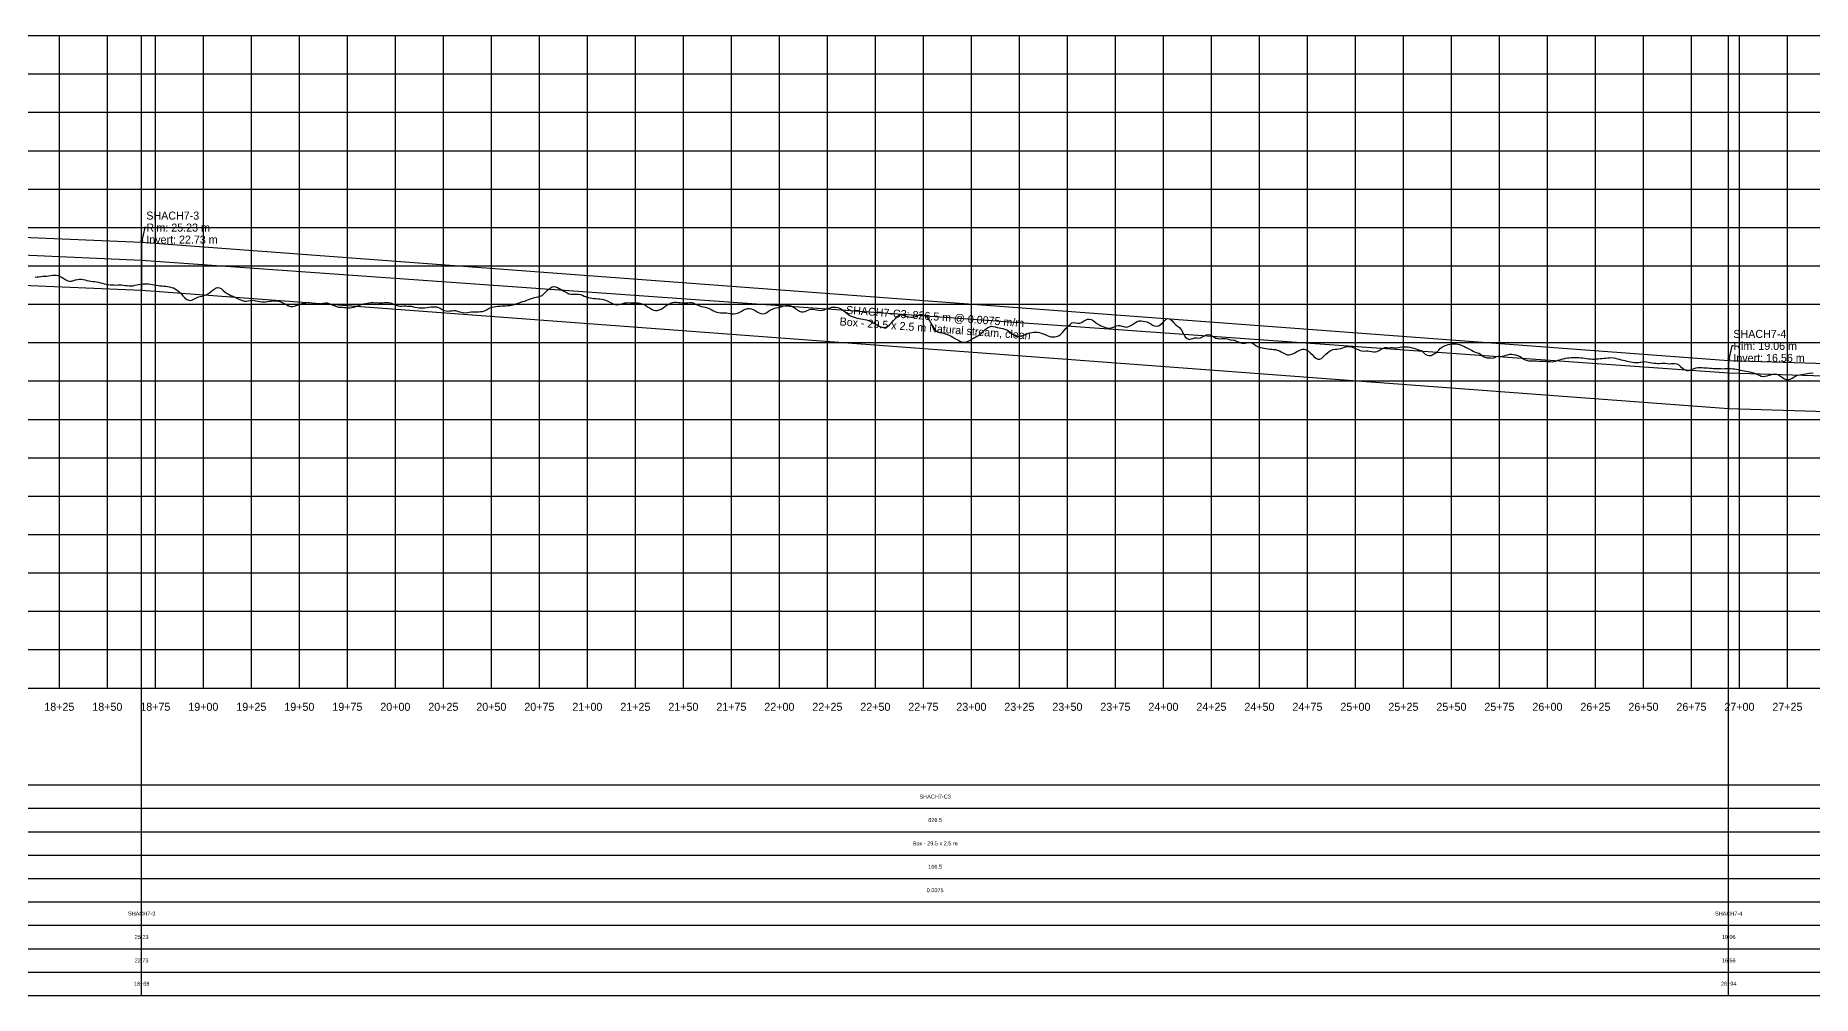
# Model space of a CAD drawing. Extents: x -64 to 7443, y -140 to 366.
# Drawn here: x 1813 to 2738, y -140 to 360 of the extents above; entities that cross this region are included whole.
import ezdxf
from ezdxf.enums import TextEntityAlignment as Align

# ---------------------------------------------------------------- set-up
doc = ezdxf.new("R2010")
doc.units = 0
for name, color, linetype in [('Annotation', 7, 'Continuous'), ('Annotation_Table', 254, 'Continuous'), ('Crown', 7, 'Continuous'), ('Grid', 254, 'Continuous'), ('Grid_Text', 7, 'Continuous'), ('Ground_Elevation', 3, 'Continuous'), ('Hydraulic_Grade', 5, 'Continuous'), ('Invert', 7, 'Continuous'), ('Structure', 7, 'Continuous')]:
    doc.layers.add(name, color=color, linetype=linetype)

msp = doc.modelspace()

# ---------------------------------------------------------------- linework, layer by layer
at = {"layer": 'Annotation', "color": 0}
for points in [[(1870.29, 259.92), (1869.55, 259.92), (1867.85, 252.3)], [(2696.84, 198.26), (2696.1, 198.26), (2694.4, 190.64)]]:
    msp.add_lwpolyline(points, dxfattribs=at)
for points in [[(1867.85, 252.3), (1867.65, 253.28), (1868.44, 253.1)], [(2694.4, 190.64), (2694.2, 191.62), (2694.99, 191.44)]]:
    msp.add_lwpolyline(points, close=True, dxfattribs=at)
at = {"layer": 'Annotation_Table', "color": 254}
for points in [[(1867.85, -140.21), (1867.85, 360)], [(2694.4, -140.21), (2694.4, 360)], [(-25, -30.48), (7424.95, -30.48)], [(-25, -42.67), (7424.95, -42.67)], [(-25, -54.86), (7424.95, -54.86)], [(-25, -67.06), (7424.95, -67.06)], [(-25, -79.25), (7424.95, -79.25)], [(-25, -91.44), (7424.95, -91.44)], [(-25, -103.63), (7424.95, -103.63)], [(-25, -115.82), (7424.95, -115.82)], [(-25, -128.02), (7424.95, -128.02)], [(-25, -140.21), (7424.95, -140.21)]]:
    msp.add_lwpolyline(points, dxfattribs=at)
at = {"layer": 'Crown', "color": 0}
for points in [[(698.1, 301.51), (1867.85, 252.3)], [(1867.85, 252.3), (1867.85, 252.3)], [(1867.85, 252.3), (2694.4, 190.64)], [(2694.4, 190.64), (2694.4, 190.64)], [(2694.4, 190.64), (3702.43, 159.85)]]:
    msp.add_lwpolyline(points, dxfattribs=at)
at = {"layer": 'Grid', "color": 254}
for points in [[(-25, 360), (7425, 360)], [(1825, 20), (1825, 360)], [(1850, 20), (1850, 360)], [(1875, 20), (1875, 360)], [(1900, 20), (1900, 360)], [(1925, 20), (1925, 360)], [(1950, 20), (1950, 360)], [(1975, 20), (1975, 360)], [(2000, 20), (2000, 360)], [(2025, 20), (2025, 360)], [(2050, 20), (2050, 360)], [(2075, 20), (2075, 360)], [(2100, 20), (2100, 360)], [(2125, 20), (2125, 360)], [(2150, 20), (2150, 360)], [(2175, 20), (2175, 360)], [(2200, 20), (2200, 360)], [(2225, 20), (2225, 360)], [(2250, 20), (2250, 360)], [(2275, 20), (2275, 360)], [(2300, 20), (2300, 360)], [(2325, 20), (2325, 360)], [(2350, 20), (2350, 360)], [(2375, 20), (2375, 360)], [(2400, 20), (2400, 360)], [(2425, 20), (2425, 360)], [(2450, 20), (2450, 360)], [(2475, 20), (2475, 360)], [(2500, 20), (2500, 360)], [(2525, 20), (2525, 360)], [(2550, 20), (2550, 360)], [(2575, 20), (2575, 360)], [(2600, 20), (2600, 360)], [(2625, 20), (2625, 360)], [(2650, 20), (2650, 360)], [(2675, 20), (2675, 360)], [(2700, 20), (2700, 360)], [(2725, 20), (2725, 360)], [(-25, 340), (7425, 340)], [(-25, 320), (7425, 320)], [(-25, 300), (7425, 300)], [(-25, 280), (7425, 280)], [(-25, 260), (7425, 260)], [(-25, 240), (7425, 240)], [(-25, 220), (7425, 220)], [(-25, 200), (7425, 200)], [(-25, 180), (7425, 180)], [(-25, 160), (7425, 160)], [(-25, 140), (7425, 140)], [(-25, 120), (7425, 120)], [(-25, 100), (7425, 100)], [(-25, 80), (7425, 80)], [(-25, 60), (7425, 60)], [(-25, 40), (7425, 40)], [(-25, 20), (7425, 20)]]:
    msp.add_lwpolyline(points, dxfattribs=at)
at = {"layer": 'Ground_Elevation', "color": 3}
msp.add_lwpolyline([(1812.4, 234.12), (1813.4, 234.26), (1814.4, 234.31), (1815.4, 234.39), (1816.4, 234.53), (1817.4, 234.56), (1818.4, 234.65), (1819.4, 234.77), (1820.4, 234.92), (1821.4, 235.06), (1822.4, 235.18), (1823.4, 235.18), (1824.4, 234.95), (1825.4, 234.51), (1826.4, 233.96), (1827.4, 233.35), (1828.4, 232.65), (1829.4, 232.17), (1830.4, 231.93), (1831.4, 232), (1832.4, 232.29), (1833.4, 232.63), (1834.4, 232.93), (1835.4, 233.04), (1836.4, 233.02), (1837.4, 232.86), (1838.4, 232.62), (1839.4, 232.35), (1840.4, 232.11), (1841.4, 231.98), (1842.4, 231.9), (1843.4, 231.87), (1844.4, 231.71), (1845.4, 231.44), (1846.4, 231.12), (1847.4, 230.88), (1848.4, 230.66), (1849.4, 230.45), (1850.4, 230.29), (1851.4, 230.16), (1852.4, 230.06), (1853.4, 230.01), (1854.4, 230), (1855.4, 230.05), (1856.4, 230.05), (1857.4, 230.01), (1858.4, 229.91), (1859.4, 229.8), (1860.4, 229.67), (1861.4, 229.56), (1862.4, 229.56), (1863.4, 229.64), (1864.4, 229.84), (1865.4, 230.05), (1866.4, 230.26), (1867.4, 230.45), (1868.4, 230.59), (1869.4, 230.66), (1870.4, 230.63), (1871.4, 230.54), (1872.4, 230.42), (1873.4, 230.28), (1874.4, 230.14), (1875.4, 229.99), (1876.4, 229.8), (1877.4, 229.64), (1878.4, 229.51), (1879.4, 229.44), (1880.4, 229.34), (1881.4, 229.19), (1882.4, 228.98), (1883.4, 228.74), (1884.4, 228.44), (1885.4, 227.98), (1886.4, 227.36), (1887.4, 226.48), (1888.4, 225.42), (1889.4, 224.3), (1890.4, 223.29), (1891.4, 222.52), (1892.4, 222.05), (1893.4, 222.01), (1894.4, 222.35), (1895.4, 222.85), (1896.4, 223.38), (1897.4, 223.82), (1898.4, 224.08), (1899.4, 224.26), (1900.4, 224.49), (1901.4, 224.86), (1902.4, 225.43), (1903.4, 226.13), (1904.4, 226.95), (1905.4, 227.72), (1906.4, 228.37), (1907.4, 228.62), (1908.4, 228.45), (1909.4, 227.94), (1910.4, 227.15), (1911.4, 226.33), (1912.4, 225.55), (1913.4, 225.02), (1914.4, 224.6), (1915.4, 224.23), (1916.4, 223.73), (1917.4, 223.2), (1918.4, 222.7), (1919.4, 222.26), (1920.4, 221.86), (1921.4, 221.63), (1922.4, 221.61), (1923.4, 221.79), (1924.4, 221.94), (1925.4, 222.02), (1926.4, 221.96), (1927.4, 221.82), (1928.4, 221.61), (1929.4, 221.39), (1930.4, 221.27), (1931.4, 221.26), (1932.4, 221.29), (1933.4, 221.36), (1934.4, 221.5), (1935.4, 221.66), (1936.4, 221.78), (1937.4, 221.82), (1938.4, 221.77), (1939.4, 221.62), (1940.4, 221.21), (1941.4, 220.69), (1942.4, 220.14), (1943.4, 219.6), (1944.4, 219.13), (1945.4, 218.8), (1946.4, 218.77), (1947.4, 218.97), (1948.4, 219.37), (1949.4, 219.72), (1950.4, 220.08), (1951.4, 220.42), (1952.4, 220.7), (1953.4, 220.79), (1954.4, 220.84), (1955.4, 220.81), (1956.4, 220.71), (1957.4, 220.46), (1958.4, 220.21), (1959.4, 220.09), (1960.4, 220.12), (1961.4, 220.3), (1962.4, 220.53), (1963.4, 220.68), (1964.4, 220.64), (1965.4, 220.42), (1966.4, 220.03), (1967.4, 219.55), (1968.4, 219.14), (1969.4, 218.8), (1970.4, 218.52), (1971.4, 218.42), (1972.4, 218.37), (1973.4, 218.34), (1974.4, 218.24), (1975.4, 218.17), (1976.4, 218.16), (1977.4, 218.28), (1978.4, 218.5), (1979.4, 218.8), (1980.4, 219.11), (1981.4, 219.5), (1982.4, 219.86), (1983.4, 220.18), (1984.4, 220.42), (1985.4, 220.6), (1986.4, 220.75), (1987.4, 220.8), (1988.4, 220.82), (1989.4, 220.79), (1990.4, 220.8), (1991.4, 220.76), (1992.4, 220.71), (1993.4, 220.73), (1994.4, 220.89), (1995.4, 220.97), (1996.4, 220.89), (1997.4, 220.67), (1998.4, 220.34), (1999.4, 219.91), (2000.4, 219.52), (2001.4, 219.2), (2002.4, 219.04), (2003.4, 219.01), (2004.4, 219.07), (2005.4, 219.07), (2006.4, 219.06), (2007.4, 219.02), (2008.4, 218.89), (2009.4, 218.7), (2010.4, 218.41), (2011.4, 218.23), (2012.4, 218.12), (2013.4, 218.1), (2014.4, 218.11), (2015.4, 218.16), (2016.4, 218.27), (2017.4, 218.4), (2018.4, 218.6), (2019.4, 218.69), (2020.4, 218.68), (2021.4, 218.55), (2022.4, 218.32), (2023.4, 217.9), (2024.4, 217.32), (2025.4, 216.75), (2026.4, 216.53), (2027.4, 216.45), (2028.4, 216.47), (2029.4, 216.6), (2030.4, 216.73), (2031.4, 216.67), (2032.4, 216.44), (2033.4, 216.09), (2034.4, 215.85), (2035.4, 215.64), (2036.4, 215.49), (2037.4, 215.6), (2038.4, 215.77), (2039.4, 216.01), (2040.4, 216.08), (2041.4, 216.07), (2042.4, 216.01), (2043.4, 216.08), (2044.4, 216.11), (2045.4, 216.26), (2046.4, 216.51), (2047.4, 217.08), (2048.4, 217.6), (2049.4, 218.06), (2050.4, 218.37), (2051.4, 218.62), (2052.4, 218.81), (2053.4, 218.91), (2054.4, 219.03), (2055.4, 219.09), (2056.4, 219.13), (2057.4, 219.19), (2058.4, 219.28), (2059.4, 219.34), (2060.4, 219.44), (2061.4, 219.63), (2062.4, 219.95), (2063.4, 220.37), (2064.4, 220.76), (2065.4, 221.1), (2066.4, 221.36), (2067.4, 221.6), (2068.4, 222.03), (2069.4, 222.52), (2070.4, 222.85), (2071.4, 223.18), (2072.4, 223.49), (2073.4, 223.73), (2074.4, 223.9), (2075.4, 224.1), (2076.4, 224.55), (2077.4, 225.42), (2078.4, 226.42), (2079.4, 227.44), (2080.4, 228.21), (2081.4, 228.86), (2082.4, 229.19), (2083.4, 229.1), (2084.4, 228.65), (2085.4, 228.18), (2086.4, 227.64), (2087.4, 227.04), (2088.4, 226.46), (2089.4, 225.85), (2090.4, 225.44), (2091.4, 225.27), (2092.4, 225.21), (2093.4, 225.29), (2094.4, 225.31), (2095.4, 225.26), (2096.4, 225.1), (2097.4, 224.75), (2098.4, 224.25), (2099.4, 223.83), (2100.4, 223.5), (2101.4, 223.3), (2102.4, 223.17), (2103.4, 223.05), (2104.4, 222.96), (2105.4, 222.84), (2106.4, 222.71), (2107.4, 222.58), (2108.4, 222.41), (2109.4, 222.1), (2110.4, 221.68), (2111.4, 221.21), (2112.4, 220.69), (2113.4, 220.13), (2114.4, 219.82), (2115.4, 219.67), (2116.4, 219.82), (2117.4, 220.08), (2118.4, 220.41), (2119.4, 220.65), (2120.4, 220.78), (2121.4, 220.8), (2122.4, 220.71), (2123.4, 220.64), (2124.4, 220.63), (2125.4, 220.68), (2126.4, 220.71), (2127.4, 220.52), (2128.4, 220.24), (2129.4, 219.81), (2130.4, 219.27), (2131.4, 218.62), (2132.4, 218.03), (2133.4, 217.39), (2134.4, 216.9), (2135.4, 216.69), (2136.4, 216.66), (2137.4, 216.98), (2138.4, 217.48), (2139.4, 218.18), (2140.4, 218.87), (2141.4, 219.52), (2142.4, 220.04), (2143.4, 220.48), (2144.4, 220.8), (2145.4, 220.98), (2146.4, 220.98), (2147.4, 220.94), (2148.4, 220.83), (2149.4, 220.72), (2150.4, 220.7), (2151.4, 220.68), (2152.4, 220.76), (2153.4, 220.91), (2154.4, 220.85), (2155.4, 220.54), (2156.4, 220.04), (2157.4, 219.6), (2158.4, 219.16), (2159.4, 218.83), (2160.4, 218.55), (2161.4, 218.37), (2162.4, 218.16), (2163.4, 217.82), (2164.4, 217.3), (2165.4, 216.76), (2166.4, 216.27), (2167.4, 215.9), (2168.4, 215.69), (2169.4, 215.54), (2170.4, 215.54), (2171.4, 215.52), (2172.4, 215.45), (2173.4, 215.31), (2174.4, 215.14), (2175.4, 215), (2176.4, 214.96), (2177.4, 215.08), (2178.4, 215.38), (2179.4, 215.86), (2180.4, 216.44), (2181.4, 216.99), (2182.4, 217.45), (2183.4, 217.71), (2184.4, 217.77), (2185.4, 217.63), (2186.4, 217.26), (2187.4, 216.72), (2188.4, 216.09), (2189.4, 215.54), (2190.4, 215.12), (2191.4, 215), (2192.4, 215.15), (2193.4, 215.75), (2194.4, 216.36), (2195.4, 216.99), (2196.4, 217.45), (2197.4, 217.85), (2198.4, 218.17), (2199.4, 218.35), (2200.4, 218.49), (2201.4, 218.8), (2202.4, 219.11), (2203.4, 219.38), (2204.4, 219.44), (2205.4, 219.27), (2206.4, 218.95), (2207.4, 218.38), (2208.4, 217.7), (2209.4, 216.98), (2210.4, 216.41), (2211.4, 216.08), (2212.4, 216.07), (2213.4, 216.25), (2214.4, 216.69), (2215.4, 217.12), (2216.4, 217.38), (2217.4, 217.44), (2218.4, 217.32), (2219.4, 217.12), (2220.4, 216.88), (2221.4, 216.74), (2222.4, 216.82), (2223.4, 217.14), (2224.4, 217.62), (2225.4, 217.96), (2226.4, 218.19), (2227.4, 218.39), (2228.4, 218.52), (2229.4, 218.51), (2230.4, 218.33), (2231.4, 217.92), (2232.4, 217.42), (2233.4, 216.75), (2234.4, 215.91), (2235.4, 214.96), (2236.4, 214.2), (2237.4, 213.7), (2238.4, 213.34), (2239.4, 213.06), (2240.4, 212.79), (2241.4, 212.53), (2242.4, 212.41), (2243.4, 212.27), (2244.4, 212.1), (2245.4, 211.87), (2246.4, 211.53), (2247.4, 211.1), (2248.4, 210.6), (2249.4, 209.98), (2250.4, 209.46), (2251.4, 208.88), (2252.4, 208.36), (2253.4, 208.03), (2254.4, 207.83), (2255.4, 208.02), (2256.4, 208.45), (2257.4, 209.21), (2258.4, 210.3), (2259.4, 211.44), (2260.4, 212.57), (2261.4, 213.6), (2262.4, 214.27), (2263.4, 214.53), (2264.4, 214.4), (2265.4, 213.94), (2266.4, 213.58), (2267.4, 213.41), (2268.4, 213.31), (2269.4, 213.26), (2270.4, 213.39), (2271.4, 213.8), (2272.4, 214.25), (2273.4, 214.58), (2274.4, 214.6), (2275.4, 214.36), (2276.4, 213.82), (2277.4, 212.74), (2278.4, 211.2), (2279.4, 209.2), (2280.4, 207.46), (2281.4, 206.25), (2282.4, 205.55), (2283.4, 205.19), (2284.4, 205.02), (2285.4, 204.85), (2286.4, 204.61), (2287.4, 204.28), (2288.4, 203.89), (2289.4, 203.37), (2290.4, 202.75), (2291.4, 202.14), (2292.4, 201.59), (2293.4, 201.08), (2294.4, 200.58), (2295.4, 200.2), (2296.4, 200.13), (2297.4, 200.35), (2298.4, 200.76), (2299.4, 201.3), (2300.4, 201.91), (2301.4, 202.45), (2302.4, 202.96), (2303.4, 203.55), (2304.4, 204.28), (2305.4, 205.14), (2306.4, 206.08), (2307.4, 206.98), (2308.4, 207.74), (2309.4, 208.29), (2310.4, 208.53), (2311.4, 208.4), (2312.4, 208.16), (2313.4, 207.94), (2314.4, 207.77), (2315.4, 207.57), (2316.4, 207.37), (2317.4, 207.07), (2318.4, 206.61), (2319.4, 206.04), (2320.4, 205.22), (2321.4, 204.41), (2322.4, 203.83), (2323.4, 203.42), (2324.4, 203.23), (2325.4, 203.27), (2326.4, 203.47), (2327.4, 203.89), (2328.4, 204.31), (2329.4, 204.71), (2330.4, 205.02), (2331.4, 205.27), (2332.4, 205.42), (2333.4, 205.51), (2334.4, 205.4), (2335.4, 205.18), (2336.4, 204.91), (2337.4, 204.58), (2338.4, 204.17), (2339.4, 203.72), (2340.4, 203.29), (2341.4, 203.07), (2342.4, 203), (2343.4, 203.06), (2344.4, 203.22), (2345.4, 203.56), (2346.4, 204.24), (2347.4, 205.2), (2348.4, 206.31), (2349.4, 207.46), (2350.4, 208.52), (2351.4, 209.46), (2352.4, 210.23), (2353.4, 210.48), (2354.4, 210.34), (2355.4, 210.12), (2356.4, 210.13), (2357.4, 210.53), (2358.4, 211.08), (2359.4, 211.68), (2360.4, 212.13), (2361.4, 212.23), (2362.4, 211.97), (2363.4, 211.47), (2364.4, 210.71), (2365.4, 209.98), (2366.4, 209.34), (2367.4, 208.8), (2368.4, 208.44), (2369.4, 208.08), (2370.4, 207.73), (2371.4, 207.49), (2372.4, 207.54), (2373.4, 207.86), (2374.4, 208.27), (2375.4, 208.64), (2376.4, 208.86), (2377.4, 208.82), (2378.4, 208.59), (2379.4, 208.3), (2380.4, 208.03), (2381.4, 208.13), (2382.4, 208.58), (2383.4, 209.14), (2384.4, 209.79), (2385.4, 210.45), (2386.4, 210.99), (2387.4, 211.27), (2388.4, 211.37), (2389.4, 211.2), (2390.4, 210.98), (2391.4, 210.78), (2392.4, 210.29), (2393.4, 209.73), (2394.4, 209.14), (2395.4, 208.71), (2396.4, 208.57), (2397.4, 208.71), (2398.4, 209.22), (2399.4, 210.07), (2400.4, 211.24), (2401.4, 212.18), (2402.4, 212.54), (2403.4, 212.36), (2404.4, 211.47), (2405.4, 210.35), (2406.4, 209.26), (2407.4, 208.49), (2408.4, 207.79), (2409.4, 206.43), (2410.4, 204.5), (2411.4, 203.02), (2412.4, 202.1), (2413.4, 201.68), (2414.4, 201.87), (2415.4, 202.17), (2416.4, 202.41), (2417.4, 202.44), (2418.4, 202.32), (2419.4, 202.51), (2420.4, 203), (2421.4, 203.57), (2422.4, 204.07), (2423.4, 204.28), (2424.4, 204.08), (2425.4, 203.52), (2426.4, 202.84), (2427.4, 202.33), (2428.4, 202.11), (2429.4, 202), (2430.4, 202.06), (2431.4, 202.18), (2432.4, 202.13), (2433.4, 201.91), (2434.4, 201.69), (2435.4, 201.32), (2436.4, 201.37), (2437.4, 201.14), (2438.4, 200.64), (2439.4, 200.14), (2440.4, 199.82), (2441.4, 199.56), (2442.4, 199.69), (2443.4, 199.87), (2444.4, 200.03), (2445.4, 199.99), (2446.4, 199.61), (2447.4, 199.03), (2448.4, 198.28), (2449.4, 197.81), (2450.4, 197.5), (2451.4, 197.27), (2452.4, 197.08), (2453.4, 196.88), (2454.4, 196.72), (2455.4, 196.6), (2456.4, 196.54), (2457.4, 196.47), (2458.4, 196.34), (2459.4, 196.02), (2460.4, 195.68), (2461.4, 195.15), (2462.4, 194.65), (2463.4, 194.06), (2464.4, 193.68), (2465.4, 193.6), (2466.4, 193.78), (2467.4, 194.13), (2468.4, 194.61), (2469.4, 195.14), (2470.4, 195.67), (2471.4, 196.16), (2472.4, 196.52), (2473.4, 196.62), (2474.4, 196.29), (2475.4, 195.73), (2476.4, 194.74), (2477.4, 193.71), (2478.4, 192.74), (2479.4, 191.93), (2480.4, 191.37), (2481.4, 191.36), (2482.4, 191.76), (2483.4, 192.75), (2484.4, 193.77), (2485.4, 194.63), (2486.4, 195.35), (2487.4, 196.01), (2488.4, 196.34), (2489.4, 196.5), (2490.4, 196.59), (2491.4, 196.7), (2492.4, 196.97), (2493.4, 197.26), (2494.4, 197.57), (2495.4, 197.95), (2496.4, 198.02), (2497.4, 197.94), (2498.4, 197.63), (2499.4, 197.23), (2500.4, 196.75), (2501.4, 196.31), (2502.4, 195.81), (2503.4, 195.63), (2504.4, 195.55), (2505.4, 195.72), (2506.4, 195.73), (2507.4, 195.61), (2508.4, 195.35), (2509.4, 195.15), (2510.4, 195.14), (2511.4, 195.42), (2512.4, 195.93), (2513.4, 196.57), (2514.4, 197.09), (2515.4, 197.36), (2516.4, 197.36), (2517.4, 197.22), (2518.4, 197.35), (2519.4, 197.39), (2520.4, 197.26), (2521.4, 197.28), (2522.4, 197.4), (2523.4, 197.56), (2524.4, 197.7), (2525.4, 197.77), (2526.4, 197.79), (2527.4, 197.72), (2528.4, 197.56), (2529.4, 197.32), (2530.4, 197.02), (2531.4, 196.69), (2532.4, 196.37), (2533.4, 196.1), (2534.4, 195.79), (2535.4, 194.84), (2536.4, 194.01), (2537.4, 193.46), (2538.4, 193.26), (2539.4, 193.33), (2540.4, 193.72), (2541.4, 194.29), (2542.4, 195), (2543.4, 196.03), (2544.4, 197.09), (2545.4, 197.83), (2546.4, 198.34), (2547.4, 198.73), (2548.4, 199), (2549.4, 199.2), (2550.4, 199.3), (2551.4, 199.35), (2552.4, 199.32), (2553.4, 199.19), (2554.4, 198.93), (2555.4, 198.56), (2556.4, 198.1), (2557.4, 197.58), (2558.4, 197.06), (2559.4, 196.52), (2560.4, 195.98), (2561.4, 195.46), (2562.4, 195), (2563.4, 194.67), (2564.4, 194.55), (2565.4, 193.75), (2566.4, 192.83), (2567.4, 192.35), (2568.4, 192.11), (2569.4, 192.01), (2570.4, 191.98), (2571.4, 191.95), (2572.4, 192.26), (2573.4, 192.66), (2574.4, 192.9), (2575.4, 192.81), (2576.4, 192.91), (2577.4, 193.15), (2578.4, 193.43), (2579.4, 193.7), (2580.4, 193.89), (2581.4, 193.95), (2582.4, 193.87), (2583.4, 193.64), (2584.4, 193.32), (2585.4, 192.98), (2586.4, 192.39), (2587.4, 191.61), (2588.4, 191.05), (2589.4, 190.66), (2590.4, 190.5), (2591.4, 190.41), (2592.4, 190.42), (2593.4, 190.42), (2594.4, 190.43), (2595.4, 190.4), (2596.4, 190.39), (2597.4, 190.36), (2598.4, 190.37), (2599.4, 190.36), (2600.4, 190.19), (2601.4, 190.06), (2602.4, 189.95), (2603.4, 190.09), (2604.4, 190.35), (2605.4, 190.79), (2606.4, 191.01), (2607.4, 191.31), (2608.4, 191.6), (2609.4, 191.83), (2610.4, 192), (2611.4, 192.09), (2612.4, 192.16), (2613.4, 192.21), (2614.4, 192.24), (2615.4, 192.14), (2616.4, 192.23), (2617.4, 192.13), (2618.4, 191.99), (2619.4, 191.83), (2620.4, 191.67), (2621.4, 191.55), (2622.4, 191.46), (2623.4, 191.42), (2624.4, 191.42), (2625.4, 191.47), (2626.4, 191.55), (2627.4, 191.66), (2628.4, 191.77), (2629.4, 191.87), (2630.4, 191.95), (2631.4, 192.02), (2632.4, 192.1), (2633.4, 192.19), (2634.4, 192.11), (2635.4, 191.86), (2636.4, 191.57), (2637.4, 191.33), (2638.4, 191.09), (2639.4, 190.83), (2640.4, 190.59), (2641.4, 190.36), (2642.4, 190.16), (2643.4, 189.96), (2644.4, 189.8), (2645.4, 189.68), (2646.4, 189.65), (2647.4, 189.7), (2648.4, 189.82), (2649.4, 189.98), (2650.4, 190.14), (2651.4, 189.95), (2652.4, 189.76), (2653.4, 189.6), (2654.4, 189.43), (2655.4, 189.29), (2656.4, 189.19), (2657.4, 189.15), (2658.4, 189.15), (2659.4, 189.19), (2660.4, 189.26), (2661.4, 189.29), (2662.4, 189.11), (2663.4, 189), (2664.4, 189.05), (2665.4, 189.11), (2666.4, 189.12), (2667.4, 188.88), (2668.4, 188.37), (2669.4, 187.56), (2670.4, 186.7), (2671.4, 185.92), (2672.4, 185.53), (2673.4, 185.44), (2674.4, 185.66), (2675.4, 186.09), (2676.4, 186.52), (2677.4, 186.8), (2678.4, 186.96), (2679.4, 187.02), (2680.4, 186.99), (2681.4, 186.9), (2682.4, 186.79), (2683.4, 186.76), (2684.4, 186.71), (2685.4, 186.59), (2686.4, 186.48), (2687.4, 186.45), (2688.4, 186.47), (2689.4, 186.46), (2690.4, 186.41), (2691.4, 186.39), (2692.4, 186.47), (2693.4, 186.55), (2694.4, 186.54), (2695.4, 186.44), (2696.4, 186.34), (2697.4, 186.28), (2698.4, 186.17), (2699.4, 185.99), (2700.4, 185.71), (2701.4, 185.45), (2702.4, 185.27), (2703.4, 185.09), (2704.4, 184.85), (2705.4, 184.67), (2706.4, 184.44), (2707.4, 184.17), (2708.4, 183.83), (2709.4, 183.45), (2710.4, 182.97), (2711.4, 182.58), (2712.4, 182.36), (2713.4, 182.43), (2714.4, 182.66), (2715.4, 183.01), (2716.4, 183.27), (2717.4, 183.52), (2718.4, 183.7), (2719.4, 183.6), (2720.4, 183.17), (2721.4, 182.49), (2722.4, 181.79), (2723.4, 181.11), (2724.4, 180.72), (2725.4, 180.59), (2726.4, 180.88), (2727.4, 181.38), (2728.4, 182.02), (2729.4, 182.6), (2730.4, 183.02), (2731.4, 183.28), (2732.4, 183.42), (2733.4, 183.54), (2734.4, 183.66), (2735.4, 183.85), (2736.4, 184.07), (2737.4, 184.17), (2738.4, 184.11)], dxfattribs=at)
at = {"layer": 'Hydraulic_Grade', "color": 5}
for points in [[(698.1, 295.16), (1867.85, 242.89)], [(1867.85, 242.89), (1867.85, 242.89)], [(1867.85, 242.89), (2694.4, 184.25)], [(2694.4, 184.25), (2694.4, 184.25)], [(2694.4, 184.25), (3702.43, 152.58)]]:
    msp.add_lwpolyline(points, dxfattribs=at)
at = {"layer": 'Invert', "color": 0}
for points in [[(698.1, 276.51), (1867.85, 227.3)], [(1867.85, 227.3), (1867.85, 227.3)], [(1867.85, 227.3), (2694.4, 165.64)], [(2694.4, 165.64), (2694.4, 165.64)], [(2694.4, 165.64), (3702.43, 134.85)]]:
    msp.add_lwpolyline(points, dxfattribs=at)
at = {"layer": 'Structure', "color": 0}
for points in [[(1867.85, 252.3), (1867.85, 227.3)], [(1867.85, 252.3), (1867.85, 227.3)], [(2694.4, 190.64), (2694.4, 165.64)], [(2694.4, 190.64), (2694.4, 165.64)]]:
    msp.add_lwpolyline(points, dxfattribs=at)

# ---------------------------------------------------------------- texts
at = {"layer": 'Annotation', "color": 0}
for s, height, p in [('SHACH7-3', 4.167, (1870.29, 266.17)), ('Rim: 25.23 m', 4.1667, (1870.29, 259.92)), ('Invert: 22.73 m', 4.1667, (1870.29, 253.67)), ('SHACH7-4', 4.167, (2696.84, 204.51)), ('Rim: 19.06 m', 4.1667, (2696.84, 198.26)), ('Invert: 16.56 m', 4.1667, (2696.84, 192.01))]:
    msp.add_text(s, height=height, dxfattribs=at).set_placement(p, align=Align.MIDDLE_LEFT)
for s, p in [('Box - 29.5 x 2.5 m Natural stream, clean', (2281.13, 207.36)), ('SHACH7-C3: 826.5 m @ 0.0075 m/m', (2281.13, 213.61))]:
    msp.add_text(s, height=4.1667, rotation=355.73365, dxfattribs=at).set_placement(p, align=Align.MIDDLE_CENTER)
at = {"layer": 'Annotation_Table', "color": 0}
for s, height, p in [('SHACH7-C3', 2.083, (2281.13, -36.58)), ('826.5', 2.083, (2281.13, -48.77)), ('Box - 29.5 x 2.5 m', 2.0833, (2281.13, -60.96)), ('166.5', 2.083, (2281.13, -73.15)), ('0.0075', 2.083, (2281.13, -85.34)), ('SHACH7-3', 2.083, (1867.85, -97.54)), ('SHACH7-4', 2.083, (2694.4, -97.54)), ('25.23', 2.083, (1867.85, -109.73)), ('19.06', 2.083, (2694.4, -109.73)), ('22.73', 2.083, (1867.85, -121.92)), ('16.56', 2.083, (2694.4, -121.92)), ('18+68', 2.083, (1867.85, -134.11)), ('26+94', 2.083, (2694.4, -134.11))]:
    msp.add_text(s, height=height, dxfattribs=at).set_placement(p, align=Align.MIDDLE_CENTER)
at = {"layer": 'Grid_Text', "color": 0}
for s, p in [('18+25', (1825, 12.3)), ('18+50', (1850, 12.3)), ('18+75', (1875, 12.3)), ('19+00', (1900, 12.3)), ('19+25', (1925, 12.3)), ('19+50', (1950, 12.3)), ('19+75', (1975, 12.3)), ('20+00', (2000, 12.3)), ('20+25', (2025, 12.3)), ('20+50', (2050, 12.3)), ('20+75', (2075, 12.3)), ('21+00', (2100, 12.3)), ('21+25', (2125, 12.3)), ('21+50', (2150, 12.3)), ('21+75', (2175, 12.3)), ('22+00', (2200, 12.3)), ('22+25', (2225, 12.3)), ('22+50', (2250, 12.3)), ('22+75', (2275, 12.3)), ('23+00', (2300, 12.3)), ('23+25', (2325, 12.3)), ('23+50', (2350, 12.3)), ('23+75', (2375, 12.3)), ('24+00', (2400, 12.3)), ('24+25', (2425, 12.3)), ('24+50', (2450, 12.3)), ('24+75', (2475, 12.3)), ('25+00', (2500, 12.3)), ('25+25', (2525, 12.3)), ('25+50', (2550, 12.3)), ('25+75', (2575, 12.3)), ('26+00', (2600, 12.3)), ('26+25', (2625, 12.3)), ('26+50', (2650, 12.3)), ('26+75', (2675, 12.3)), ('27+00', (2700, 12.3)), ('27+25', (2725, 12.3))]:
    msp.add_text(s, height=4.167, dxfattribs=at).set_placement(p, align=Align.TOP_CENTER)

doc.saveas('drawing.dxf')
